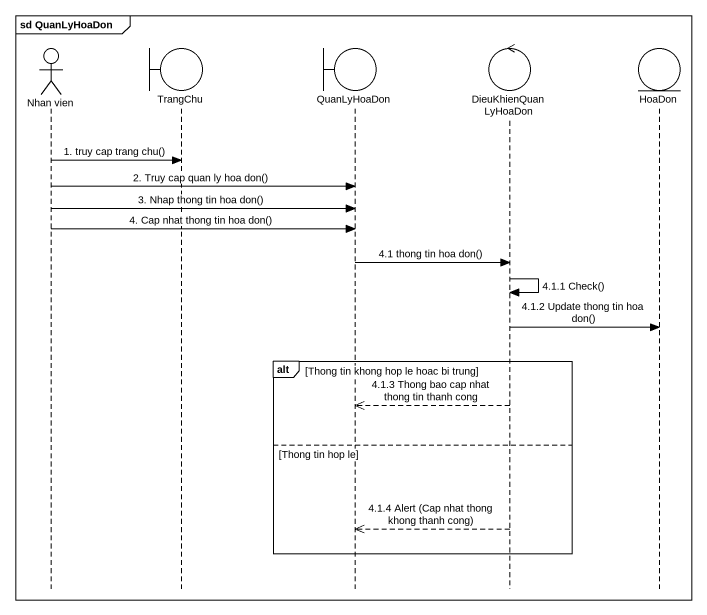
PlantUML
@startuml
mainframe sd QuanLyHoaDon
hide footbox
actor "Nhan vien" as Nhan_vien
boundary TrangChu
boundary QuanLyHoaDon
control DieuKhienQuanLyHoaDon
entity HoaDon

Nhan_vien -> TrangChu : 1. truy cap trang chu()
Nhan_vien -> QuanLyHoaDon : 2. Truy cap quan ly hoa don()
Nhan_vien -> QuanLyHoaDon : 3. Nhap thong tin hoa don()
Nhan_vien -> QuanLyHoaDon : 4. Cap nhat thong tin hoa don()
QuanLyHoaDon -> DieuKhienQuanLyHoaDon : 4.1 thong tin hoa don()
DieuKhienQuanLyHoaDon -> DieuKhienQuanLyHoaDon : 4.1.1 Check()
DieuKhienQuanLyHoaDon -> HoaDon : 4.1.2 Update thong tin hoa don()
alt Thong tin khong hop le hoac bi trung
  DieuKhienQuanLyHoaDon -->> QuanLyHoaDon : 4.1.3 Thong bao cap nhat thong tin thanh cong
else Thong tin hop le
  DieuKhienQuanLyHoaDon -->> QuanLyHoaDon : 4.1.4 Alert (Cap nhat thong khong thanh cong)
end
@enduml
